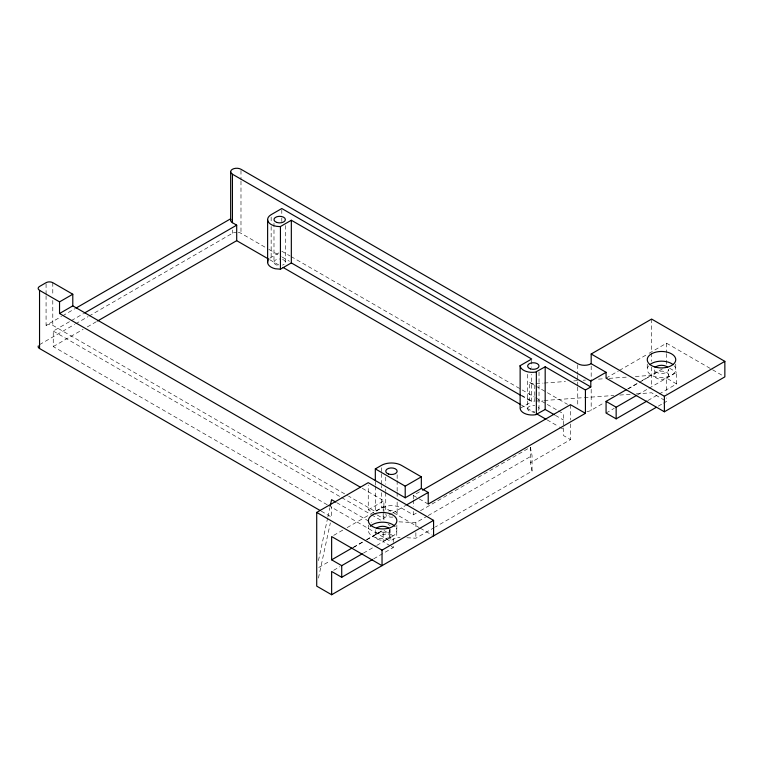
<?xml version="1.0" encoding="UTF-8"?>
<svg xmlns="http://www.w3.org/2000/svg" width="763" height="763" viewBox="0 0 763 763"><rect width="100%" height="100%" fill="white"/><g stroke="black" fill="none" stroke-linecap="round" stroke-linejoin="round"><path stroke-width="0.57" stroke-dasharray="3.81 2.86" d="M376.216 514.415L368.252 509.818L368.252 485.02M375.329 486.269L375.32 511.563L348.529 496.093M375.329 485.125L375.329 480.528M318.448 560.624L327.623 518.077M327.871 516.923L329.854 507.729M318.448 578.077L330.35 522.884M46.076 295.72L46.076 325.353L61.517 316.435M62.547 315.844L74.908 308.71M327.26 504.782L53.248 346.583L53.248 331.066L70.291 321.223M71.321 320.632L83.644 313.517M39.542 344.647L74.612 324.399M75.642 323.798L88.022 316.655M89.052 316.063L232.429 233.278A6.047 3.491 0 0 1 236.702 232.257M53.248 346.583L83.138 329.33M87.259 326.945L96.539 321.595M269.864 258.218A12.065 6.962 0 0 1 271.151 257.341L279.859 252.315M368.252 509.818L383.894 500.786L383.913 520.576M333.698 535.368L342.978 530.008M347.108 527.634L383.188 506.804L419.183 527.586M606.07 378.124L618.373 371.018M619.394 370.427L648.092 353.86M649.113 353.269L666.538 343.207L711.555 369.197M376.331 510.981L381.366 508.072A14.249 8.231 0 0 1 401.529 508.072L413.279 514.853L416.36 513.079M413.279 498.878L413.279 495.464L420.47 491.305M377.208 514.987L383.188 518.439L391.371 513.709M392.392 513.117L405.697 505.44M353.288 547.338L362.568 541.978M366.688 539.603L383.188 530.075L393.26 535.893L393.26 544.038M627.596 388.968L637.839 383.055M641.941 380.68L662.437 368.853M318.743 567.491L329.95 561.034M353.374 547.519L365.591 540.471M366.612 539.88L382.902 530.485M586.919 411.677A9.499 5.484 0 0 0 591.182 410.256L604.496 402.559M628.054 388.939L638.288 383.016M639.318 382.425L651.602 375.32L632.727 376.674M420.47 510.705L530.361 447.252L532.049 455.616L532.049 471.133L435.406 526.928M398.973 521.835L415.864 522.693L427.175 516.16M428.205 515.569L532.049 455.616M333.698 570.285L339.888 566.709M363.369 553.156L375.739 546.012M376.769 545.421L393.26 535.893M606.07 413.031L614.272 408.3M637.668 394.786L648.092 388.768M648.941 388.281L676.619 372.306L676.619 383.942L659.194 393.994M328.29 505.373L390.093 541.062L396.722 537.238L400.098 537.41M532.049 471.133L530.361 462.769L570.495 439.602L570.495 420.985M373.679 558.84L393.26 547.529L393.26 545.202M647.921 400.508L658.173 394.585M406.86 537.753L415.864 538.201L434.376 527.519M658.297 406.154L662.418 403.77M663.448 403.179L666.538 401.395L666.538 397.904M520.137 408.339L531.697 401.691L531.697 374.423M535.979 383.627L543.056 383.121M544.238 383.036L565.469 381.51M573.728 380.918L578.449 380.575M583.17 380.241L585.536 380.069M598.507 379.135L604.41 378.715M609.132 378.372L628.006 377.017M535.979 401.09L543.056 400.575M544.238 400.489L583.17 397.695M584.353 397.609L613.853 395.492M619.747 395.062L630.372 394.299M636.266 393.88L651.602 392.773L664.544 400.241M712.575 369.788L722.799 375.692M669.561 368.224L676.619 372.306M676.619 383.942L666.538 378.124L666.538 393.25M529.646 382.482A7.287 4.206 0 0 0 534.796 383.713L534.796 401.176A7.287 4.206 0 0 1 529.646 399.936L529.646 382.482L534.758 385.439M535.788 386.03L567.51 404.342M281.795 251.199L290.054 255.967M291.084 256.559L534.663 397.18M535.702 397.771L557.371 410.284M558.411 410.885L563.571 413.861L563.571 435.606L570.495 439.602M238.266 232.381A6.047 3.491 0 0 1 240.984 233.278L267.784 248.757M268.814 249.348L281.185 256.492M282.215 257.093L289.435 261.261M521.396 395.177L529.646 399.936M521.377 395.73L531.697 401.691M555.397 415.368L563.571 420.089M269.701 259.716L278.981 265.076M521.291 404.972L534.691 412.707M547.071 419.85L558.411 426.403M559.441 426.994L563.571 429.378M413.279 495.464L418.258 498.334M419.249 498.907L428.215 504.076M362.272 488.301L383.894 500.786M420.203 528.177L432.545 535.302M46.076 325.353A4.75 2.747 0 0 1 52.79 325.353L347.499 495.502M53.248 331.066L340.651 496.999M341.681 497.59L370.522 514.243M371.552 514.834L381.853 520.786M388.033 524.353L390.093 525.545M336.721 502.645L371.61 522.789M390.236 545.783L383.188 541.711L383.188 530.075M391.247 546.365L393.26 547.529M321.271 511.181L331.59 517.133L331.59 506.661M675.751 364.008L675.751 369.387M668.626 375.215A7.125 4.111 0 0 0 657.935 371.648A7.125 4.111 0 0 0 657.935 378.772A7.125 4.111 0 0 0 668.626 375.215L668.626 369.387A7.125 4.111 0 0 1 661.502 373.508A7.125 4.111 0 0 1 654.377 369.387L654.377 375.215M666.538 343.207L666.538 352.516M666.538 353.679L666.538 366.478M651.602 319.068L651.602 351.877M651.602 353.05L651.602 361.252M651.602 367.117L651.602 386.955M647.243 364.008L647.243 369.387M591.182 366.03L591.182 379.993M591.182 389.302L591.182 410.256M577.744 364.867L577.744 374.175M577.744 375.339L577.744 385.811M577.744 386.975L577.744 406.765M570.495 404.695L570.495 419.822M539.021 371.962L539.021 408.701M531.697 360.203L531.697 367.318M530.361 447.252L530.361 462.769M527.615 374.328L527.615 408.701A5.703 3.29 0 0 0 534.796 411.886M415.864 522.693L415.864 528.234M415.864 532.66L415.864 538.201M413.279 500.023L413.279 506.87M413.279 511.429L413.279 514.853M397.151 474.777L397.151 479.517M397.151 480.7L397.151 491.372M397.151 492.555L397.151 497.295M397.151 502.035L397.151 513.89M396.865 525.02L396.722 537.238M390.093 528.873L390.093 541.062M389.731 530.409L389.731 536.227M385.744 477.142L385.744 484.257M385.744 488.997L385.744 491.372M385.744 492.555L385.744 511.515M383.188 506.804L383.188 518.439M381.366 467.767L381.366 472.507M381.366 473.699L381.366 484.362M381.366 485.545L381.366 487.919M381.366 492.66L381.366 508.072M375.482 530.409L375.482 536.227M368.357 525.02L368.357 530.409M285.381 225.524L285.381 262.272M281.795 209.72L281.795 216.826M281.795 218.008L281.795 221.566M273.984 223.158L273.984 262.272A5.703 3.29 0 0 0 279.687 265.562M271.151 217.045L271.151 221.785M271.151 226.525L271.151 257.341M240.984 170.464L240.984 179.944M240.984 181.127L240.984 233.278M232.429 229.959L232.429 233.278M52.79 282.682L52.79 295.72M52.79 300.46L52.79 325.353M46.076 283.874L46.076 294.537M388.596 511.038A5.703 3.29 0 0 1 394.919 511.277A5.703 3.29 0 0 1 396.951 514.739M392.926 517.066A5.703 3.29 0 0 1 385.744 513.89M538.258 407.06A5.703 3.29 0 0 1 538.258 410.351M527.615 408.701A5.703 3.29 0 0 1 534.796 405.525M282.539 259.42A5.703 3.29 0 0 1 282.539 265.123M273.984 262.272A5.703 3.29 0 0 1 279.687 258.981M396.379 528.282A14.249 8.231 0 0 1 382.606 538.64A14.249 8.231 0 0 1 368.844 528.282M389.492 529.341A7.125 4.111 0 0 1 382.606 534.52A7.125 4.111 0 0 1 375.72 529.341M674.416 365.916A14.249 8.231 0 0 1 661.502 377.618A14.249 8.231 0 0 1 648.588 365.916M377.571 539.136A7.125 4.111 0 0 0 389.492 537.295A7.125 4.111 0 0 0 380.766 532.25A7.125 4.111 0 0 0 377.571 539.136"/><path stroke-width="1.14" d="M72.79 305.868L72.79 294.232L59.543 301.881L59.543 313.517L72.79 305.868L405.21 497.791L421.338 488.473L428.215 492.44L428.215 504.076L585.431 413.317L585.431 390.036L545.183 366.803L535.636 372.058A12.065 6.962 0 0 1 520.137 365.668L520.137 408.339A12.065 6.962 0 0 0 535.636 414.729L545.183 409.473L554.377 414.776M330.35 505.43L331.59 499.679L335.691 502.054M75.938 308.118L230.369 218.952M84.674 312.925L236.692 225.152L236.702 240.669L268.671 259.124M97.569 320.994L236.702 240.669M591.182 363.703L591.182 354.003L651.602 319.068L724.85 361.357L724.85 376.874L664.382 411.782L606.07 378.124L606.07 372.296L591.182 363.703A9.499 5.484 0 0 1 577.744 363.703L240.984 169.272A6.047 3.491 0 0 0 232.429 169.272A6.047 3.491 0 0 0 232.429 174.212L590.8 381.119L590.8 386.936L281.795 208.528L271.151 214.67A12.065 6.962 0 0 0 268.442 222.128A12.065 6.962 0 0 0 279.182 226.563L280.441 226.535L291.332 220.249L531.697 359.02L520.137 365.668M268.118 260.278A12.065 6.962 0 0 0 275.3 268.757L280.441 269.205L291.332 262.911L520.347 395.139M375.329 480.528L375.32 468.892L381.366 465.401A14.249 8.231 0 0 1 401.529 465.401L421.338 476.837L421.338 488.473M656.237 407.347L331.638 594.749L316.712 586.127L316.712 512.421L368.252 482.664L433.575 520.376L433.575 535.893M375.32 468.892L405.21 486.155L421.338 476.837M590.8 381.119L606.07 372.296M585.431 390.036L590.8 386.936M422.53 490.123L570.495 404.695L585.431 413.317M406.717 504.848L428.215 492.44M433.575 520.376L382.034 550.133L382.034 565.65L331.638 536.561L331.638 559.832L352.258 547.929M646.9 401.1L616.151 418.849L606.07 413.031L606.07 401.395L626.566 389.559M331.638 559.832L341.719 565.65L362.339 553.747M606.07 401.395L616.151 407.213L636.647 395.377M331.638 594.749L331.638 571.468L341.719 577.286L372.649 559.432M591.182 354.003L664.382 396.264L724.85 361.357M230.865 219.334A6.047 3.491 0 0 0 232.429 222.701L236.692 225.152M283.102 267.451L520.261 404.371M536.761 413.899L546.041 419.259M72.79 294.232L52.79 282.682A4.75 2.747 0 0 0 46.076 282.682L39.542 286.459A4.75 2.747 0 0 0 39.542 290.341L39.542 348.519L320.241 510.581M39.542 290.341L59.543 301.881M59.543 313.517L360.212 487.109M316.712 512.421L382.034 550.133M664.382 396.264L664.382 411.782M616.151 407.213L616.151 418.849M545.183 366.803L545.183 409.473M536.36 371.896L536.36 414.567M405.21 486.155L405.21 497.791M341.719 565.65L341.719 577.286M291.332 220.249L291.332 262.911M280.441 226.535L280.441 269.205M267.622 219.887L267.622 262.558M232.429 174.212L232.429 222.701M230.655 171.742L230.655 220.23M39.542 348.519A4.75 2.747 0 0 1 38.312 345.877M370.265 526.298A14.249 8.231 0 0 1 394.948 526.298M376.436 528.349A7.125 4.111 0 0 1 388.777 528.349M649.818 364.676A14.249 8.231 0 0 1 673.176 364.676M655.331 367.337A7.125 4.111 0 0 1 667.673 367.337M388.596 474.071A5.703 3.29 0 0 0 397.151 471.219A5.703 3.29 0 0 0 388.596 468.368A5.703 3.29 0 0 0 388.596 474.071M530.466 368.882A5.703 3.29 0 0 0 539.021 366.04A5.703 3.29 0 0 0 530.466 363.188A5.703 3.29 0 0 0 530.466 368.882M276.835 222.453A5.703 3.29 0 0 0 285.381 219.601A5.703 3.29 0 0 0 276.835 216.749A5.703 3.29 0 0 0 276.835 222.453M372.535 526.527A14.249 8.231 0 0 0 396.379 522.836A14.249 8.231 0 0 0 378.915 512.765A14.249 8.231 0 0 0 372.535 526.527M654.377 366.822A14.249 8.231 0 0 0 675.751 359.697A14.249 8.231 0 0 0 654.377 352.563A14.249 8.231 0 0 0 654.377 366.822"/></g></svg>
